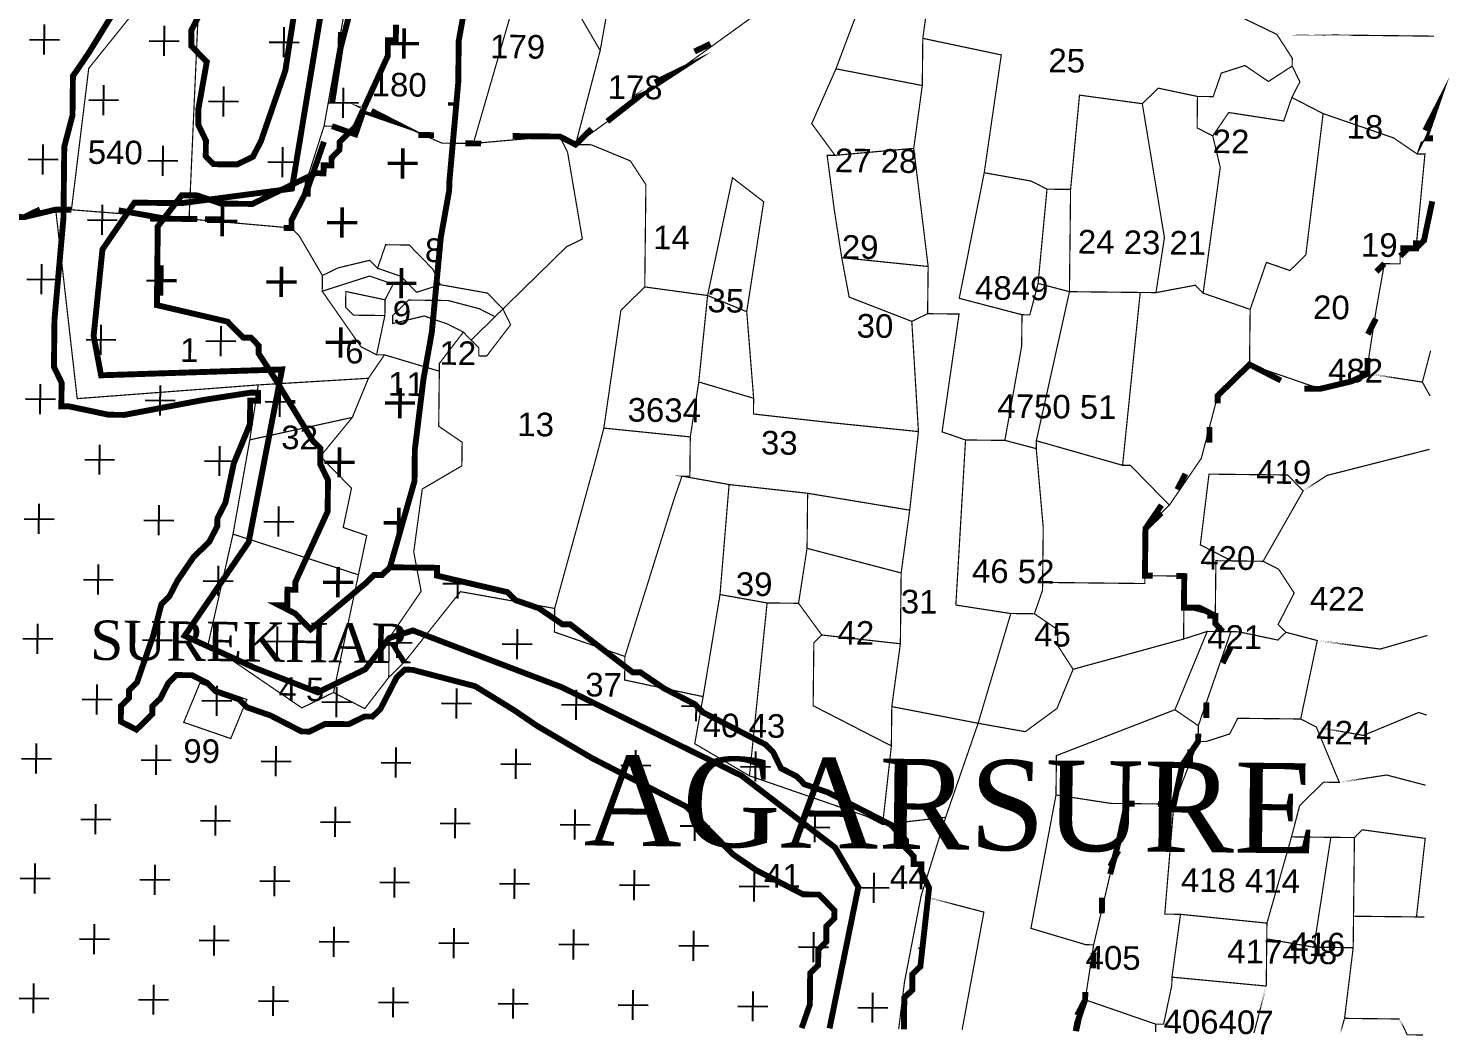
# Model space of a CAD drawing. Header units: metres. Extents: x 267733 to 276043, y 2074500 to 2088484.
# Drawn here: x 275263 to 275986, y 2074500 to 2075012 of the extents above; entities that cross this region are included whole.
import ezdxf

# ---------------------------------------------------------------- set-up
doc = ezdxf.new("R2010")
doc.units = ezdxf.units.M
for name, color, linetype in [('500M CRZ LINE', 11, 'Continuous'), ('CRZ LINE FOR RIVER OR CREEK', 84, 'Continuous'), ('HAZARDS LINE', 1, 'Continuous'), ('HIGH TIDE LINE', 6, 'Continuous'), ('INTERTIDAL ZONE', 5, 'Continuous'), ('MANGROOVES', 112, 'Continuous'), ('NDZ-200M FROM CRZ', 30, 'Continuous'), ('NDZ-500M FROM CRZ', 2, 'Continuous'), ('SURVEY NO.', 7, 'Continuous'), ('SURVEY PLOT BOUNDARY', 35, 'Continuous'), ('VILLAGE BOUNDARY', 212, 'Continuous'), ('VILLAGE NAME', 3, 'Continuous')]:
    doc.layers.add(name, color=color, linetype=linetype)
doc.styles.add('PDF Arial', font='arial.ttf')
pattern_1 = [(359.36373, (256563.63, 2073903.15), (30.81978, 30.142764), [15.24158, -45.72473]), (89.36373, (256571.165, 2073895.444), (-30.142764, 30.81978), [15.24158, -45.72473])]

# ---------------------------------------------------------------- blocks, each defined once
blk = doc.blocks.new('TYJ')
at = {"layer": 'INTERTIDAL ZONE'}
h = blk.add_hatch(dxfattribs=at)
h.set_pattern_fill('CROSS', color=256, scale=4.800496, angle=-0.63627)
h.set_pattern_definition(pattern_1)
h.paths.add_polyline_path([(275632.9, 2074583.73), (275620.99, 2074591.86), (275605.17, 2074608.04), (275597.26, 2074616.13), (275581.35, 2074624.31), (275549.53, 2074640.67), (275521.71, 2074656.98), (275509.8, 2074665.11), (275489.93, 2074677.34), (275473.97, 2074681.51), (275458.02, 2074685.69), (275454.02, 2074685.74), (275449.98, 2074681.78), (275445.89, 2074673.82), (275441.8, 2074665.87), (275437.75, 2074661.91), (275514.57, 2074608.12), (275546.46, 2074572.93), (275553.91, 2074552.36), (275553.68, 2074530.85), (275545.7, 2074504.67), (275656.01, 2074503.45), (275660.15, 2074515.41), (275660.32, 2074531.41), (275664.37, 2074535.36), (275664.46, 2074543.37), (275668.5, 2074547.32), (275668.59, 2074555.32), (275672.63, 2074559.28), (275672.68, 2074563.28), (275664.77, 2074571.37), (275656.77, 2074571.46)])
at = {"layer": 'MANGROOVES'}
h = blk.add_hatch(dxfattribs=at)
h.set_pattern_fill('CROSS', color=256, scale=4.800496, angle=-0.63627)
h.set_pattern_definition(pattern_1)
h.paths.add_polyline_path([(275414.51, 2075090.28), (275414.55, 2075094.28), (275410.6, 2075098.32), (275406.6, 2075098.37), (275402.64, 2075102.41), (275394.64, 2075102.5), (275390.69, 2075106.55), (275390.82, 2075118.55), (275395.13, 2075146.51), (275395.18, 2075150.51), (275399.26, 2075158.46), (275399.35, 2075166.46), (275395.4, 2075170.51), (275391.49, 2075178.55), (275387.58, 2075186.6), (275387.75, 2075202.6), (275383.98, 2075222.65), (275384.11, 2075234.65), (275388.24, 2075246.61), (275392.33, 2075254.56), (275396.37, 2075258.52), (275400.42, 2075262.48), (275400.51, 2075270.48), (275404.55, 2075274.43), (275408.64, 2075282.39), (275408.69, 2075286.39), (275309.67, 2075375.51), (275309.49, 2075359.51), (275305.4, 2075351.55), (275305.36, 2075347.55), (275309.27, 2075339.51), (275305.18, 2075331.55), (275297.18, 2075331.64), (275297.13, 2075327.64), (275289.13, 2075327.73), (275289.04, 2075319.73), (275284.96, 2075311.77), (275284.87, 2075303.77), (275280.82, 2075299.81), (275280.78, 2075295.81), (275276.78, 2075295.86), (275268.73, 2075291.95), (275264.69, 2075287.99), (275256.65, 2075284.08), (275252.6, 2075280.12), (275248.56, 2075276.17), (275232.56, 2075276.34), (275228.6, 2075280.39), (275208.6, 2075280.61), (275127.45, 2075177.49), (275127.36, 2075169.48), (275123.23, 2075157.53), (275127.18, 2075153.48), (275126.87, 2075125.48), (275130.78, 2075117.43), (275130.61, 2075101.43), (275126.56, 2075097.48), (275126.47, 2075089.47), (275118.3, 2075073.56), (275097.85, 2075033.78), (275093.63, 2075013.82), (275068.65, 2074926.08), (275051.85, 2074854.24), (275026.83, 2074762.5), (275022.66, 2074746.54), (275018.52, 2074734.58), (275010.12, 2074698.67), (275009.9, 2074678.67), (275001.55, 2074646.75), (274997.28, 2074622.79), (274997.24, 2074618.79), (274993.06, 2074602.83), (274976.44, 2074547.01), (274964.26, 2074531.14), (274964.17, 2074523.14), (274961.64, 2074511.16), (275545.7, 2074504.67), (275553.68, 2074530.85), (275553.91, 2074552.36), (275546.46, 2074572.93), (275514.57, 2074608.12), (275437.75, 2074661.91), (275433.75, 2074661.96), (275425.71, 2074658.04), (275413.71, 2074658.18), (275405.67, 2074654.27), (275401.67, 2074654.31), (275393.71, 2074658.4), (275385.76, 2074662.49), (275373.8, 2074666.62), (275369.84, 2074670.67), (275357.89, 2074674.8), (275353.93, 2074678.85), (275345.98, 2074682.94), (275337.98, 2074683.02), (275333.93, 2074679.07), (275329.85, 2074671.11), (275325.8, 2074667.16), (275325.76, 2074663.16), (275321.71, 2074659.2), (275317.67, 2074655.24), (275309.71, 2074659.33), (275309.8, 2074667.33), (275313.85, 2074671.29), (275313.89, 2074675.29), (275317.94, 2074679.25), (275326.2, 2074703.16), (275330.38, 2074719.12), (275334.42, 2074723.07), (275338.51, 2074731.03), (275346.65, 2074742.94), (275354.73, 2074750.86), (275358.82, 2074758.81), (275358.87, 2074762.81), (275362.96, 2074770.77), (275367.18, 2074790.73), (275375.4, 2074810.64), (275375.53, 2074822.64), (275379.53, 2074822.6), (275379.58, 2074826.6), (275375.58, 2074826.64), (275351.53, 2074822.91), (275311.45, 2074815.35), (275303.45, 2074815.44), (275283.49, 2074819.66), (275279.49, 2074819.71), (275279.62, 2074831.71), (275275.71, 2074839.76), (275275.98, 2074863.76), (275280.56, 2074915.72), (275280.96, 2074951.72), (275285.14, 2074967.68), (275285.36, 2074987.68), (275293.49, 2074999.6), (275305.71, 2075019.47), (275321.89, 2075035.29), (275329.93, 2075039.2), (275329.98, 2075043.2), (275337.98, 2075043.11), (275345.93, 2075039.03), (275349.89, 2075034.98), (275349.71, 2075018.98), (275345.62, 2075011.02), (275345.53, 2075003.02), (275349.49, 2074998.98), (275353.44, 2074994.93), (275349.18, 2074970.97), (275349.09, 2074962.97), (275353, 2074954.93), (275352.91, 2074946.92), (275356.87, 2074942.88), (275368.87, 2074942.75), (275376.91, 2074946.66), (275381, 2074954.61), (275385.13, 2074966.57), (275393.4, 2074990.49), (275397.71, 2075018.45), (275405.98, 2075042.36), (275410.2, 2075062.32)])
h.paths.add_polyline_path([(275157.85, 2074673.02), (275157.81, 2074669.02), (275157.76, 2074665.02), (275157.72, 2074661.02), (275157.63, 2074653.02), (275161.54, 2074644.97), (275169.45, 2074636.88), (275173.36, 2074628.84), (275181.23, 2074616.75), (275185.14, 2074608.7), (275189.01, 2074596.66), (275188.96, 2074592.66), (275184.92, 2074588.7), (275180.92, 2074588.75), (275172.92, 2074588.83), (275164.96, 2074592.92), (275156.96, 2074593.01), (275152.96, 2074593.06), (275152.92, 2074589.06), (275152.87, 2074585.06), (275152.79, 2074577.05), (275156.74, 2074573.01), (275156.65, 2074565.01), (275152.61, 2074561.05), (275152.56, 2074557.05), (275144.52, 2074553.14), (275140.47, 2074549.18), (275140.52, 2074553.18), (275136.52, 2074553.23), (275132.56, 2074557.27), (275128.65, 2074565.32), (275128.7, 2074569.32), (275124.79, 2074577.37), (275124.96, 2074593.37), (275125.01, 2074597.37), (275129.1, 2074605.32), (275133.14, 2074609.28), (275133.19, 2074613.28), (275141.32, 2074625.19), (275145.45, 2074637.15), (275149.67, 2074657.11), (275149.76, 2074665.11), (275149.81, 2074669.11), (275153.85, 2074673.07)], flags=16)
at = {"layer": 'NDZ-200M FROM CRZ'}
h = blk.add_hatch(dxfattribs=at)
h.set_pattern_fill('CROSS', color=256, scale=4.800496, angle=-0.63627)
h.set_pattern_definition(pattern_1)
h.paths.add_polyline_path([(275435.84, 2075210.07), (275436.02, 2075226.07), (275440.06, 2075230.03), (275440.11, 2075234.03), (275444.15, 2075237.98), (275448.24, 2075245.94), (275480.28, 2075249.59), (275484.28, 2075249.54), (275488.28, 2075249.5), (275496.33, 2075253.41), (275500.33, 2075253.36), (275500.37, 2075257.36), (275504.37, 2075257.32), (275508.42, 2075261.28), (275528.81, 2075297.06), (275541.08, 2075320.93), (275561.57, 2075364.71), (275573.84, 2075388.58), (275579.22, 2075407.13), (275594.37, 2075436.37), (275598.41, 2075440.32), (275602.59, 2075456.28), (275619.12, 2075504.11), (275623.3, 2075520.07), (275627.39, 2075528.02), (275631.92, 2075575.98), (275636.1, 2075591.94), (275636.19, 2075599.94), (275636.28, 2075607.94), (275640.32, 2075611.9), (275644.76, 2075651.86), (275644.81, 2075655.86), (275648.85, 2075659.82), (275648.9, 2075663.82), (275648.94, 2075667.82), (275648.99, 2075671.82), (275649.03, 2075675.82), (275649.08, 2075679.82), (275649.12, 2075683.82), (275649.16, 2075687.82), (275649.56, 2075723.82), (275649.61, 2075727.82), (275649.65, 2075731.83), (275649.7, 2075735.83), (275649.74, 2075739.83), (275649.79, 2075743.83), (275649.83, 2075747.83), (275645.83, 2075747.87), (275645.88, 2075751.87), (275645.92, 2075755.87), (275645.96, 2075759.87), (275622.28, 2075788.14), (275618.32, 2075792.19), (275614.37, 2075796.23), (275602.45, 2075804.37), (275590.5, 2075808.5), (275590.54, 2075812.5), (275554.59, 2075816.9), (275550.59, 2075816.95), (275546.59, 2075816.99), (275538.55, 2075813.08), (275534.55, 2075813.12), (275530.5, 2075809.17), (275526.5, 2075809.21), (275522.46, 2075805.26), (275522.41, 2075801.26), (275518.41, 2075801.3), (275494.1, 2075773.56), (275490.06, 2075769.61), (275490.01, 2075765.61), (275486.01, 2075765.65), (275481.97, 2075761.69), (275477.93, 2075757.74), (275477.88, 2075753.74), (275473.88, 2075753.78), (275473.84, 2075749.78), (275469.84, 2075749.83), (275469.79, 2075745.83), (275465.79, 2075745.87), (275449.39, 2075710.04), (275449.35, 2075706.04), (275449.3, 2075702.04), (275445.26, 2075698.09), (275445.22, 2075694.09), (275445.17, 2075690.09), (275445.13, 2075686.08), (275445.08, 2075682.08), (275444.99, 2075674.08), (275432.59, 2075638.21), (275428.37, 2075618.25), (275420.24, 2075606.34), (275420.19, 2075602.34), (275411.8, 2075566.42), (275403.62, 2075550.51), (275399.57, 2075546.56), (275391.53, 2075542.64), (275387.53, 2075542.69), (275351.44, 2075535.09), (275347.4, 2075531.13), (275343.35, 2075527.18), (275339.31, 2075523.22), (275339.26, 2075519.22), (275327.13, 2075507.35), (275306.78, 2075475.57), (275302.73, 2075471.61), (275302.64, 2075463.61), (275298.64, 2075463.66), (275294.64, 2075463.7), (275294.51, 2075451.7), (275294.33, 2075435.7), (275290.24, 2075427.74), (275281.67, 2075375.82), (275273.09, 2075323.9), (275273, 2075315.9), (275268.87, 2075303.95), (275264.69, 2075287.99), (275268.73, 2075291.95), (275276.78, 2075295.86), (275280.78, 2075295.81), (275280.82, 2075299.81), (275284.87, 2075303.77), (275284.96, 2075311.77), (275289.04, 2075319.73), (275289.13, 2075327.73), (275297.13, 2075327.64), (275297.18, 2075331.64), (275305.18, 2075331.55), (275309.27, 2075339.51), (275305.36, 2075347.55), (275305.4, 2075351.55), (275309.49, 2075359.51), (275309.67, 2075375.51), (275301.76, 2075383.6), (275297.8, 2075387.65), (275297.98, 2075403.65), (275302.02, 2075407.6), (275302.07, 2075411.6), (275306.07, 2075411.56), (275322.15, 2075419.38), (275326.2, 2075423.34), (275334.24, 2075427.25), (275338.24, 2075427.21), (275342.29, 2075431.16), (275350.38, 2075439.08), (275350.55, 2075455.08), (275346.64, 2075463.12), (275346.73, 2075471.12), (275350.86, 2075483.08), (275354.91, 2075487.04), (275358.95, 2075490.99), (275362.95, 2075490.95), (275375, 2075494.82), (275399, 2075494.55), (275419.04, 2075498.33), (275427.08, 2075502.24), (275431.08, 2075502.19), (275435.17, 2075510.15), (275443.26, 2075518.06), (275443.31, 2075522.06), (275455.62, 2075549.93), (275468.06, 2075589.81), (275480.42, 2075621.68), (275496.99, 2075673.51), (275497.3, 2075701.51), (275501.3, 2075701.46), (275501.35, 2075705.47), (275505.44, 2075713.42), (275509.48, 2075717.38), (275517.57, 2075725.29), (275533.79, 2075745.11), (275537.83, 2075749.07), (275566.19, 2075780.76), (275574.28, 2075788.68), (275582.28, 2075788.59), (275586.23, 2075784.54), (275594.19, 2075780.45), (275598.14, 2075776.41), (275597.88, 2075752.41), (275601.48, 2075716.36), (275601.17, 2075688.35), (275596.94, 2075668.39), (275592.68, 2075644.44), (275592.5, 2075628.43), (275588.41, 2075620.48), (275584.14, 2075596.52), (275583.83, 2075568.52), (275575.39, 2075528.6), (275571.08, 2075500.64), (275550.64, 2075460.86), (275526.06, 2075409.12), (275509.62, 2075369.29), (275480.91, 2075305.59), (275472.82, 2075297.68), (275464.82, 2075297.77), (275460.86, 2075301.81), (275440.86, 2075302.04), (275428.82, 2075298.17), (275424.82, 2075298.21), (275416.77, 2075294.3), (275408.69, 2075286.39), (275408.64, 2075282.39), (275404.55, 2075274.43), (275400.51, 2075270.48), (275400.42, 2075262.48), (275396.37, 2075258.52), (275392.33, 2075254.56), (275388.24, 2075246.61), (275384.11, 2075234.65), (275383.98, 2075222.65), (275387.75, 2075202.6), (275387.58, 2075186.6), (275391.49, 2075178.55), (275395.4, 2075170.51), (275399.35, 2075166.46), (275399.26, 2075158.46), (275395.18, 2075150.51), (275395.13, 2075146.51), (275390.82, 2075118.55), (275390.69, 2075106.55), (275394.64, 2075102.5), (275402.64, 2075102.41), (275406.6, 2075098.37), (275410.6, 2075098.32), (275414.55, 2075094.28), (275414.51, 2075090.28), (275410.2, 2075062.32), (275405.98, 2075042.36), (275397.71, 2075018.45), (275393.4, 2074990.49), (275385.13, 2074966.57), (275381, 2074954.61), (275376.91, 2074946.66), (275368.87, 2074942.75), (275356.87, 2074942.88), (275352.91, 2074946.92), (275353, 2074954.93), (275349.09, 2074962.97), (275349.18, 2074970.97), (275353.44, 2074994.93), (275349.49, 2074998.98), (275345.53, 2075003.02), (275345.62, 2075011.02), (275349.71, 2075018.98), (275349.89, 2075034.98), (275345.93, 2075039.03), (275337.98, 2075043.11), (275329.98, 2075043.2), (275329.93, 2075039.2), (275321.89, 2075035.29), (275305.71, 2075019.47), (275293.49, 2074999.6), (275285.36, 2074987.68), (275285.14, 2074967.68), (275280.96, 2074951.72), (275280.56, 2074915.72), (275275.98, 2074863.76), (275275.71, 2074839.76), (275279.62, 2074831.71), (275279.49, 2074819.71), (275283.49, 2074819.66), (275303.45, 2074815.44), (275311.45, 2074815.35), (275351.53, 2074822.91), (275375.58, 2074826.64), (275379.58, 2074826.6), (275379.53, 2074822.6), (275375.53, 2074822.64), (275375.4, 2074810.64), (275367.18, 2074790.73), (275362.96, 2074770.77), (275358.87, 2074762.81), (275358.82, 2074758.81), (275354.73, 2074750.86), (275346.65, 2074742.94), (275338.51, 2074731.03), (275334.42, 2074723.07), (275330.38, 2074719.12), (275326.2, 2074703.16), (275317.94, 2074679.25), (275313.89, 2074675.29), (275313.85, 2074671.29), (275309.8, 2074667.33), (275309.71, 2074659.33), (275317.67, 2074655.24), (275321.71, 2074659.2), (275325.76, 2074663.16), (275325.8, 2074667.16), (275329.85, 2074671.11), (275333.93, 2074679.07), (275337.98, 2074683.02), (275345.98, 2074682.94), (275353.93, 2074678.85), (275357.89, 2074674.8), (275369.84, 2074670.67), (275373.8, 2074666.62), (275385.76, 2074662.49), (275393.71, 2074658.4), (275401.67, 2074654.31), (275405.67, 2074654.27), (275413.71, 2074658.18), (275425.71, 2074658.04), (275433.75, 2074661.96), (275437.75, 2074661.91), (275441.8, 2074665.87), (275445.89, 2074673.82), (275449.98, 2074681.78), (275454.02, 2074685.74), (275458.02, 2074685.69), (275473.97, 2074681.51), (275489.93, 2074677.34), (275509.8, 2074665.11), (275521.71, 2074656.98), (275549.53, 2074640.67), (275581.35, 2074624.31), (275597.26, 2074616.13), (275605.17, 2074608.04), (275620.99, 2074591.86), (275632.9, 2074583.73), (275656.77, 2074571.46), (275664.77, 2074571.37), (275672.68, 2074563.28), (275672.63, 2074559.28), (275668.59, 2074555.32), (275668.5, 2074547.32), (275664.46, 2074543.37), (275664.37, 2074535.36), (275660.32, 2074531.41), (275660.15, 2074515.41), (275656.01, 2074503.45), (275708.95, 2074500.2), (275708.15, 2074514.87), (275708.19, 2074518.87), (275712.23, 2074522.83), (275712.28, 2074526.83), (275712.32, 2074530.83), (275716.37, 2074534.79), (275720.81, 2074574.75), (275716.9, 2074582.79), (275716.94, 2074586.79), (275712.94, 2074586.84), (275712.99, 2074590.84), (275709.03, 2074594.88), (275709.08, 2074598.88), (275705.12, 2074602.93), (275701.17, 2074606.97), (275669.35, 2074623.33), (275657.39, 2074627.46), (275653.44, 2074631.51), (275645.48, 2074635.6), (275641.57, 2074643.64), (275637.61, 2074647.69), (275605.79, 2074664.05), (275601.84, 2074668.09), (275585.93, 2074676.27), (275574.02, 2074684.4), (275570.02, 2074684.45), (275538.28, 2074708.81), (275534.28, 2074708.85), (275522.37, 2074716.99), (275510.42, 2074721.12), (275506.46, 2074725.16), (275470.55, 2074733.57), (275470.6, 2074737.57), (275462.6, 2074737.65), (275458.6, 2074737.7), (275454.6, 2074737.74), (275450.6, 2074737.79), (275446.6, 2074737.83), (275442.55, 2074733.88), (275438.55, 2074733.92), (275434.51, 2074729.96), (275406.24, 2074706.27), (275398.33, 2074714.36), (275390.38, 2074718.45), (275394.38, 2074718.41), (275394.42, 2074722.41), (275394.47, 2074726.41), (275398.47, 2074726.36), (275398.51, 2074730.36), (275414.91, 2074766.19), (275414.95, 2074770.19), (275415.04, 2074778.19), (275415.09, 2074782.19), (275411.18, 2074790.24), (275411.26, 2074798.24), (275407.31, 2074802.28), (275387.67, 2074834.51), (275379.8, 2074846.6), (275379.84, 2074850.6), (275375.89, 2074854.65), (275371.89, 2074854.69), (275367.93, 2074858.74), (275363.98, 2074862.78), (275328.07, 2074871.18), (275328.29, 2074891.18), (275328.51, 2074911.19), (275340.69, 2074927.06), (275344.69, 2074927.01), (275348.69, 2074926.97), (275360.64, 2074922.83), (275372.64, 2074922.7), (275376.64, 2074922.66), (275408.82, 2074938.3), (275412.82, 2074938.26), (275412.86, 2074942.26), (275416.86, 2074942.21), (275416.91, 2074946.21), (275420.95, 2074950.17), (275421, 2074954.17), (275425.04, 2074958.13), (275429.09, 2074962.08), (275445.49, 2074997.91), (275445.53, 2075001.91), (275445.57, 2075005.91), (275449.57, 2075005.87), (275449.62, 2075009.87), (275449.66, 2075013.87), (275449.75, 2075021.87), (275449.8, 2075025.87), (275449.84, 2075029.87), (275462.28, 2075069.74), (275462.33, 2075073.74), (275462.37, 2075077.74), (275462.42, 2075081.74), (275462.46, 2075085.74), (275462.55, 2075093.74), (275462.6, 2075097.74), (275462.68, 2075105.75), (275460.71, 2075107.77), (275447.04, 2075137.93), (275447.13, 2075145.93), (275447.17, 2075149.93), (275447.22, 2075153.93), (275447.26, 2075157.93), (275447.31, 2075161.93), (275447.35, 2075165.93), (275447.4, 2075169.93)])
at = {"layer": 'NDZ-500M FROM CRZ', "lineweight": 50}
h = blk.add_hatch(dxfattribs=at)
h.set_pattern_fill('CROSS', color=256, scale=4.800496, angle=-0.63627)
h.set_pattern_definition(pattern_1)
h.paths.add_polyline_path([(275522.86, 2075121.08), (275526.95, 2075129.04), (275531.13, 2075145), (275547.66, 2075192.82), (275547.7, 2075196.82), (275555.93, 2075216.74), (275560.06, 2075228.69), (275560.1, 2075232.7), (275568.5, 2075268.61), (275572.72, 2075288.57), (275581.26, 2075336.49), (275585.57, 2075364.45), (275585.7, 2075376.45), (275585.72, 2075378.45), (275594.37, 2075436.37), (275579.22, 2075407.13), (275573.84, 2075388.58), (275561.57, 2075364.71), (275541.08, 2075320.93), (275528.81, 2075297.06), (275508.42, 2075261.28), (275504.37, 2075257.32), (275500.37, 2075257.36), (275500.33, 2075253.36), (275496.33, 2075253.41), (275488.28, 2075249.5), (275484.28, 2075249.54), (275480.28, 2075249.59), (275448.24, 2075245.94), (275444.15, 2075237.98), (275440.11, 2075234.03), (275440.06, 2075230.03), (275436.02, 2075226.07), (275435.84, 2075210.07), (275447.4, 2075169.93), (275447.35, 2075165.93), (275447.31, 2075161.93), (275447.26, 2075157.93), (275447.22, 2075153.93), (275447.17, 2075149.93), (275447.13, 2075145.93), (275447.04, 2075137.93), (275460.71, 2075107.77), (275462.68, 2075105.75), (275462.6, 2075097.74), (275462.55, 2075093.74), (275462.46, 2075085.74), (275462.42, 2075081.74), (275462.37, 2075077.74), (275462.33, 2075073.74), (275462.28, 2075069.74), (275449.84, 2075029.87), (275449.8, 2075025.87), (275449.75, 2075021.87), (275449.66, 2075013.87), (275449.62, 2075009.87), (275449.57, 2075005.87), (275445.57, 2075005.91), (275445.53, 2075001.91), (275445.49, 2074997.91), (275429.09, 2074962.08), (275425.04, 2074958.13), (275421, 2074954.17), (275420.95, 2074950.17), (275416.91, 2074946.21), (275416.86, 2074942.21), (275412.86, 2074942.26), (275412.82, 2074938.26), (275408.82, 2074938.3), (275376.64, 2074922.66), (275372.64, 2074922.7), (275360.64, 2074922.83), (275348.69, 2074926.97), (275344.69, 2074927.01), (275340.69, 2074927.06), (275328.51, 2074911.19), (275328.29, 2074891.18), (275328.07, 2074871.18), (275363.98, 2074862.78), (275367.93, 2074858.74), (275371.89, 2074854.69), (275375.89, 2074854.65), (275379.84, 2074850.6), (275379.8, 2074846.6), (275387.67, 2074834.51), (275407.31, 2074802.28), (275411.26, 2074798.24), (275411.18, 2074790.24), (275415.09, 2074782.19), (275415.04, 2074778.19), (275414.95, 2074770.19), (275414.91, 2074766.19), (275398.51, 2074730.36), (275398.47, 2074726.36), (275394.47, 2074726.41), (275394.42, 2074722.41), (275394.38, 2074718.41), (275390.38, 2074718.45), (275398.33, 2074714.36), (275406.24, 2074706.27), (275434.51, 2074729.96), (275438.55, 2074733.92), (275442.55, 2074733.88), (275446.6, 2074737.83), (275459.09, 2074781.7), (275459.22, 2074793.71), (275459.26, 2074797.71), (275463.66, 2074833.67), (275467.93, 2074857.63), (275472.46, 2074905.59), (275476.73, 2074929.55), (275476.77, 2074933.55), (275481.34, 2074984.49), (275481.57, 2075005.51), (275490.11, 2075053.43), (275502.37, 2075077.3), (275502.42, 2075081.3)])
at = {"layer": '500M CRZ LINE', "lineweight": 0, "const_width": 3}
blk.add_lwpolyline([(275490.11, 2075053.43), (275481.57, 2075005.51), (275481.34, 2074984.49), (275476.77, 2074933.55), (275476.73, 2074929.55), (275472.46, 2074905.59), (275467.93, 2074857.63), (275463.66, 2074833.67), (275459.26, 2074797.71), (275459.22, 2074793.71), (275459.09, 2074781.7), (275446.6, 2074737.83)], dxfattribs=at)
at = {"layer": 'CRZ LINE FOR RIVER OR CREEK', "lineweight": 0, "const_width": 3}
blk.add_lwpolyline([(275449.66, 2075013.87), (275449.62, 2075009.87), (275449.57, 2075005.87), (275445.57, 2075005.91), (275445.53, 2075001.91), (275445.49, 2074997.91), (275429.09, 2074962.08), (275425.04, 2074958.13), (275421, 2074954.17), (275420.95, 2074950.17), (275416.91, 2074946.21), (275416.86, 2074942.21), (275412.86, 2074942.26), (275412.82, 2074938.26), (275408.82, 2074938.3), (275376.64, 2074922.66), (275372.64, 2074922.7), (275360.64, 2074922.83), (275348.69, 2074926.97), (275344.69, 2074927.01), (275340.69, 2074927.06), (275328.51, 2074911.19), (275328.29, 2074891.18), (275328.07, 2074871.18), (275363.98, 2074862.78), (275367.93, 2074858.74), (275371.89, 2074854.69), (275375.89, 2074854.65), (275379.84, 2074850.6), (275379.8, 2074846.6), (275387.67, 2074834.51), (275407.31, 2074802.28), (275411.26, 2074798.24), (275411.18, 2074790.24), (275415.09, 2074782.19), (275415.04, 2074778.19), (275414.95, 2074770.19), (275414.91, 2074766.19), (275398.51, 2074730.36), (275398.47, 2074726.36), (275394.47, 2074726.41), (275394.42, 2074722.41), (275394.38, 2074718.41), (275390.38, 2074718.45), (275398.33, 2074714.36), (275406.24, 2074706.27), (275434.51, 2074729.96), (275438.55, 2074733.92), (275442.55, 2074733.88), (275446.6, 2074737.83), (275450.6, 2074737.79), (275454.6, 2074737.74), (275458.6, 2074737.7), (275462.6, 2074737.65), (275470.6, 2074737.57), (275470.55, 2074733.57), (275506.46, 2074725.16), (275510.42, 2074721.12), (275522.37, 2074716.99), (275534.28, 2074708.85), (275538.28, 2074708.81), (275570.02, 2074684.45), (275574.02, 2074684.4), (275585.93, 2074676.27), (275601.84, 2074668.09), (275605.79, 2074664.05), (275637.61, 2074647.69), (275641.57, 2074643.64), (275645.48, 2074635.6), (275653.44, 2074631.51), (275657.39, 2074627.46), (275669.35, 2074623.33), (275701.17, 2074606.97), (275705.12, 2074602.93), (275709.08, 2074598.88), (275709.03, 2074594.88), (275712.99, 2074590.84), (275712.94, 2074586.84), (275716.94, 2074586.79), (275716.9, 2074582.79), (275720.81, 2074574.75), (275716.37, 2074534.79), (275712.32, 2074530.83), (275712.28, 2074526.83), (275712.23, 2074522.83), (275708.19, 2074518.87), (275708.15, 2074514.87), (275708.1, 2074510.87), (275708.01, 2074502.87)], dxfattribs=at)
at = {"layer": 'HAZARDS LINE', "lineweight": 18, "const_width": 3}
blk.add_lwpolyline([(275670.17, 2074503.29), (275684.81, 2074575.15), (275673.03, 2074595.28), (275625.44, 2074631.82), (275533.93, 2074676.85), (275458.24, 2074705.7), (275446.2, 2074701.83), (275434.02, 2074685.96), (275409.89, 2074674.22), (275378.02, 2074686.58), (275342.2, 2074702.98), (275374.73, 2074750.63), (275391.71, 2074838.47), (275299.67, 2074835.49), (275295.89, 2074855.54), (275300.38, 2074899.5), (275316.65, 2074923.32), (275340.64, 2074923.05), (275396.73, 2074930.43), (275431.04, 2075138.1), (275451.8, 2075205.89), (275488.68, 2075285.5), (275608.19, 2075600.25)], dxfattribs=at)
at = {"layer": 'HIGH TIDE LINE', "lineweight": 0, "const_width": 3}
for points in [[(275656.01, 2074503.45), (275660.15, 2074515.41), (275660.32, 2074531.41), (275664.37, 2074535.36), (275664.46, 2074543.37), (275668.5, 2074547.32), (275668.59, 2074555.32), (275672.63, 2074559.28), (275672.68, 2074563.28), (275664.77, 2074571.37), (275656.77, 2074571.46), (275632.9, 2074583.73), (275620.99, 2074591.86), (275605.17, 2074608.04), (275597.26, 2074616.13), (275581.35, 2074624.31), (275549.53, 2074640.67), (275521.71, 2074656.98), (275509.8, 2074665.11), (275489.93, 2074677.34), (275473.97, 2074681.51), (275458.02, 2074685.69), (275454.02, 2074685.74), (275449.98, 2074681.78), (275445.89, 2074673.82), (275441.8, 2074665.87), (275437.75, 2074661.91), (275433.75, 2074661.96), (275425.71, 2074658.04), (275413.71, 2074658.18), (275405.67, 2074654.27), (275401.67, 2074654.31), (275393.71, 2074658.4), (275385.76, 2074662.49), (275373.8, 2074666.62), (275369.84, 2074670.67), (275357.89, 2074674.8), (275353.93, 2074678.85), (275345.98, 2074682.94), (275337.98, 2074683.02), (275333.93, 2074679.07), (275329.85, 2074671.11), (275325.8, 2074667.16), (275325.76, 2074663.16), (275321.71, 2074659.2), (275317.67, 2074655.24), (275309.71, 2074659.33), (275309.8, 2074667.33), (275313.85, 2074671.29), (275313.89, 2074675.29), (275317.94, 2074679.25), (275326.2, 2074703.16), (275330.38, 2074719.12), (275334.42, 2074723.07), (275338.51, 2074731.03), (275346.65, 2074742.94), (275354.73, 2074750.86), (275358.82, 2074758.81), (275358.87, 2074762.81), (275362.96, 2074770.77), (275367.18, 2074790.73), (275375.4, 2074810.64), (275375.53, 2074822.64), (275379.53, 2074822.6), (275379.58, 2074826.6), (275375.58, 2074826.64), (275351.53, 2074822.91), (275311.45, 2074815.35), (275303.45, 2074815.44), (275283.49, 2074819.66), (275279.49, 2074819.71), (275279.62, 2074831.71), (275275.71, 2074839.76), (275275.98, 2074863.76), (275280.56, 2074915.72), (275280.96, 2074951.72), (275285.14, 2074967.68), (275285.36, 2074987.68), (275293.49, 2074999.6), (275305.71, 2075019.47)], [(275349.71, 2075018.98), (275345.62, 2075011.02), (275345.53, 2075003.02), (275349.49, 2074998.98), (275353.44, 2074994.93), (275349.18, 2074970.97), (275349.09, 2074962.97), (275353, 2074954.93), (275352.91, 2074946.92), (275356.87, 2074942.88), (275368.87, 2074942.75), (275376.91, 2074946.66), (275381, 2074954.61), (275385.13, 2074966.57), (275393.4, 2074990.49), (275397.71, 2075018.45)]]:
    blk.add_lwpolyline(points, dxfattribs=at)
at = {"layer": 'SURVEY PLOT BOUNDARY', "lineweight": 0, "const_width": 0.6}
for points in [[(275208.47, 2074908.52), (275276.6, 2074919.77), (275287.54, 2074823.62), (275379.62, 2074830.6), (275375.31, 2074802.64), (275366.78, 2074754.72), (275354.16, 2074698.85), (275401.8, 2074666.31), (275417.89, 2074674.14), (275433.8, 2074665.96), (275445.98, 2074681.83), (275454.06, 2074689.74), (275482.46, 2074725.43), (275530.37, 2074716.9), (275530.24, 2074704.9), (275566.1, 2074692.49), (275565.97, 2074680.49), (275605.88, 2074672.05), (275601.61, 2074648.09), (275629.44, 2074631.78), (275689.21, 2074611.11), (275697.17, 2074607.02), (275729.21, 2074610.66), (275716.77, 2074570.79), (275708.28, 2074526.87), (275705.35, 2074502.9), (275708.28, 2074526.87), (275716.77, 2074570.79), (275729.21, 2074610.66), (275745.74, 2074658.49), (275769.7, 2074654.22), (275785.83, 2074666.05), (275794.05, 2074685.96), (275850.23, 2074701.34), (275862.27, 2074705.21), (275845.83, 2074665.38), (275785.56, 2074642.05), (275785.34, 2074622.04), (275772.59, 2074554.17), (275800.5, 2074545.86), (275804.5, 2074545.81), (275800.19, 2074517.85), (275796.81, 2074501.89), (275800.19, 2074517.85), (275836.05, 2074505.45), (275836.01, 2074501.45), (275836.05, 2074505.45), (275840.05, 2074505.41), (275844.27, 2074525.36), (275844.32, 2074529.36), (275892.27, 2074524.83), (275892.54, 2074548.83), (275916.49, 2074544.57), (275936.49, 2074544.35), (275936.67, 2074560.35), (275972.67, 2074559.95), (275968.67, 2074559.99), (275973.11, 2074599.95), (275941.16, 2074604.31), (275937.11, 2074600.35), (275905.12, 2074600.71), (275909.29, 2074616.67), (275921.43, 2074628.53), (275929.43, 2074628.44), (275917.74, 2074656.58), (275909.78, 2074660.67), (275918.23, 2074700.59), (275902.27, 2074704.77), (275898.32, 2074708.81), (275906.49, 2074724.72), (275898.63, 2074736.81), (275890.67, 2074740.9), (275911.07, 2074776.69), (275903.16, 2074784.78), (275863.16, 2074785.22), (275858.76, 2074749.26), (275874.67, 2074741.08), (275866.67, 2074741.17), (275866.36, 2074713.17), (275850.41, 2074717.34), (275850.58, 2074733.35), (275830.58, 2074733.57), (275830.85, 2074757.57), (275842.98, 2074769.44), (275859.25, 2074793.26), (275867.61, 2074825.18), (275879.74, 2074837.05), (275883.78, 2074841), (275907.69, 2074832.74), (275919.65, 2074828.6), (275943.74, 2074836.34), (275943.78, 2074840.34), (275948.09, 2074868.3), (275952.36, 2074892.26), (275960.36, 2074892.17), (275960.4, 2074896.17), (275964.45, 2074900.12), (275968.45, 2074900.08), (275972.98, 2074948.04), (275968.98, 2074948.08), (275957.07, 2074956.22), (275921.2, 2074968.62), (275905.29, 2074976.8), (275909.38, 2074984.76), (275905.47, 2074992.8), (275905.51, 2074996.8), (275897.65, 2075008.89), (275830.01, 2075041.65)], [(275567.57, 2075544.69), (275529.79, 2075385.07), (275516.73, 2075289.19), (275480.37, 2075257.59), (275472.02, 2075225.67), (275435.17, 2075150.06), (275425.89, 2075034.14), (275413.09, 2074962.26), (275396.51, 2074910.43), (275344.56, 2074915.01), (275344.6, 2074919.01), (275349.93, 2075038.98), (275338.02, 2075047.11), (275293.4, 2074991.6), (275284.6, 2074919.68), (275280.6, 2074919.72), (275276.6, 2074919.77), (275208.47, 2074908.52)]]:
    blk.add_lwpolyline(points, dxfattribs=at)
for points in [[(275536.28, 2075248.96), (275543.61, 2075188.87), (275595.57, 2075184.29), (275593.88, 2075032.27), (275593.84, 2075028.27), (275557.79, 2075024.67), (275553.53, 2075000.71), (275541.75, 2075020.85), (275534.24, 2075064.94), (275514.55, 2075093.17), (275506.82, 2075117.26), (275494.95, 2075129.39), (275495.04, 2075137.39), (275499.26, 2075157.35), (275484.02, 2075225.54), (275484.15, 2075237.54), (275496.28, 2075249.41), (275524.19, 2075241.1), (275532.28, 2075249.01)], [(275553.53, 2075000.71), (275540.99, 2074952.84), (275533.04, 2074956.93), (275529.04, 2074956.97), (275489, 2074953.42), (275509.79, 2075025.2), (275497.84, 2075029.34), (275498.33, 2075073.34), (275486.33, 2075073.47), (275494.95, 2075129.39), (275506.82, 2075117.26), (275514.55, 2075093.17), (275534.24, 2075064.94), (275541.75, 2075020.85)], [(275706.41, 2075079.03), (275673.43, 2074991.38), (275661.12, 2074963.51), (275672.94, 2074947.37), (275668.94, 2074947.42), (275672.63, 2074919.37), (275676.37, 2074895.32), (275680.14, 2074875.27), (275712.01, 2074862.92), (275715.39, 2074806.87), (275671.43, 2074811.35), (275631.48, 2074815.8), (275631.57, 2074823.8), (275628.06, 2074867.85), (275636.68, 2074923.77), (275620.81, 2074935.95), (275608.15, 2074876.07), (275576.19, 2074880.43), (275576.77, 2074932.44), (275568.9, 2074944.53), (275548.99, 2074952.75), (275540.99, 2074952.84), (275633.75, 2075019.82), (275702.41, 2075079.08)], [(275762.32, 2075070.41), (275749.87, 2075030.54), (275721.96, 2075038.85), (275717.61, 2075006.89), (275717.34, 2074982.89), (275673.43, 2074991.38), (275706.41, 2075079.03)], [(275489, 2074953.42), (275485, 2074953.46), (275473, 2074953.59), (275445.13, 2074965.91), (275433.17, 2074970.04), (275429.04, 2074958.08), (275417.09, 2074962.22), (275413.09, 2074962.26), (275425.89, 2075034.14), (275442.02, 2075045.96), (275450.11, 2075053.87), (275470.06, 2075049.65), (275486.33, 2075073.47), (275498.33, 2075073.34), (275497.84, 2075029.34), (275509.79, 2075025.2)], [(275802.14, 2075053.96), (275830.01, 2075041.65), (275897.65, 2075008.89), (275905.51, 2074996.8), (275905.47, 2074992.8), (275893.38, 2074984.93), (275881.47, 2074993.07), (275869.43, 2074989.2), (275865.29, 2074977.24), (275857.29, 2074977.33), (275837.34, 2074981.55), (275829.25, 2074973.64), (275797.3, 2074978), (275792.76, 2074930.04), (275780.76, 2074930.17), (275772.81, 2074934.26), (275748.85, 2074938.53), (275757.52, 2074998.45), (275717.61, 2075006.89), (275721.96, 2075038.85), (275749.87, 2075030.54), (275762.32, 2075070.41), (275766.32, 2075070.37)], [(275344.56, 2074915.01), (275284.6, 2074919.68), (275293.4, 2074991.6), (275338.02, 2075047.11), (275349.93, 2075038.98), (275344.6, 2074919.01)], [(275633.75, 2075019.82), (275540.99, 2074952.84), (275553.53, 2075000.71), (275557.79, 2075024.67), (275593.84, 2075028.27), (275593.88, 2075032.27), (275625.83, 2075027.91)], [(275748.85, 2074938.53), (275736.14, 2074874.65), (275768.05, 2074866.3), (275767.88, 2074850.29), (275759.34, 2074802.38), (275739.34, 2074802.6), (275727.39, 2074806.73), (275736.05, 2074866.65), (275724.05, 2074866.78), (275720.05, 2074866.83), (275720.32, 2074890.83), (275712.99, 2074950.93), (275717.34, 2074982.89), (275717.61, 2075006.89), (275757.52, 2074998.45)], [(275897.65, 2075008.89), (275977.65, 2075008)], [(275717.34, 2074982.89), (275712.99, 2074950.93), (275672.94, 2074947.37), (275661.12, 2074963.51), (275673.43, 2074991.38)], [(275905.29, 2074976.8), (275901.16, 2074964.84), (275873.2, 2074969.15), (275865.07, 2074957.24), (275857.12, 2074961.33), (275857.29, 2074977.33), (275865.29, 2074977.24), (275869.43, 2074989.2), (275881.47, 2074993.07), (275893.38, 2074984.93), (275905.47, 2074992.8), (275909.38, 2074984.76)], [(275857.29, 2074977.33), (275857.12, 2074961.33), (275865.07, 2074957.24), (275868.89, 2074941.19), (275860.18, 2074877.28), (275856.23, 2074881.32), (275836.18, 2074877.54), (275840.49, 2074905.5), (275829.25, 2074973.64), (275837.34, 2074981.55)], [(275829.25, 2074973.64), (275840.49, 2074905.5), (275836.18, 2074877.54), (275828.18, 2074877.63), (275792.19, 2074878.03), (275792.76, 2074930.04), (275797.3, 2074978)], [(275921.2, 2074968.62), (275912.4, 2074896.7), (275904.31, 2074888.79), (275892.36, 2074892.92), (275884.09, 2074869.01), (275860.18, 2074877.28), (275868.89, 2074941.19), (275865.07, 2074957.24), (275873.2, 2074969.15), (275901.16, 2074964.84), (275905.29, 2074976.8)], [(275489, 2074953.42), (275529.04, 2074956.97), (275533.04, 2074956.93), (275536.95, 2074948.88), (275544.46, 2074904.79), (275536.42, 2074900.88), (275504.06, 2074869.23), (275496.15, 2074877.32), (275472.2, 2074881.58), (275468.28, 2074889.63), (275456.42, 2074901.76), (275444.42, 2074901.9), (275440.29, 2074889.94), (275436.33, 2074893.99), (275420.29, 2074890.16), (275412.24, 2074886.25), (275400.46, 2074906.39), (275396.51, 2074910.43), (275413.09, 2074962.26), (275417.09, 2074962.22), (275429.04, 2074958.08), (275433.17, 2074970.04), (275445.13, 2074965.91), (275473, 2074953.59), (275485, 2074953.46)], [(275968.98, 2074948.08), (275972.98, 2074948.04), (275968.45, 2074900.08), (275964.45, 2074900.12), (275960.4, 2074896.17), (275960.36, 2074892.17), (275952.36, 2074892.26), (275948.09, 2074868.3), (275943.78, 2074840.34), (275943.74, 2074836.34), (275919.65, 2074828.6), (275907.69, 2074832.74), (275883.78, 2074841), (275884.09, 2074869.01), (275892.36, 2074892.92), (275904.31, 2074888.79), (275912.4, 2074896.7), (275921.2, 2074968.62), (275957.07, 2074956.22)], [(275977.07, 2074956), (275973.07, 2074956.04), (275977.17, 2074965.6), (275973.07, 2074956.04), (275968.98, 2074948.08), (275973.07, 2074956.04)], [(275564.06, 2074868.56), (275555.39, 2074808.64), (275551.22, 2074792.68), (275530.37, 2074716.9), (275482.46, 2074725.43), (275454.06, 2074689.74), (275445.98, 2074681.83), (275446.2, 2074701.83), (275462.46, 2074725.65), (275458.69, 2074745.7), (275463.04, 2074777.66), (275483.17, 2074789.44), (275483.31, 2074801.44), (275471.4, 2074809.58), (275471.71, 2074837.58), (275471.75, 2074841.58), (275483.93, 2074857.45), (275487.88, 2074853.4), (275491.84, 2074849.36), (275491.8, 2074845.36), (275495.8, 2074845.31), (275507.97, 2074861.18), (275504.06, 2074869.23), (275536.42, 2074900.88), (275544.46, 2074904.79), (275536.95, 2074948.88), (275533.04, 2074956.93), (275540.99, 2074952.84), (275548.99, 2074952.75), (275568.9, 2074944.53), (275576.77, 2074932.44), (275576.19, 2074880.43)], [(275720.32, 2074890.83), (275676.37, 2074895.32), (275672.63, 2074919.37), (275668.94, 2074947.42), (275672.94, 2074947.37), (275712.99, 2074950.93)], [(275780.76, 2074930.17), (275776.23, 2074882.21), (275772.05, 2074866.25), (275768.05, 2074866.3), (275736.14, 2074874.65), (275748.85, 2074938.53), (275772.81, 2074934.26)], [(275628.06, 2074867.85), (275608.15, 2074876.07), (275620.81, 2074935.95), (275636.68, 2074923.77)], [(275792.76, 2074930.04), (275792.19, 2074878.03), (275776.23, 2074882.21), (275780.76, 2074930.17)], [(275968.45, 2074900.08), (275972.49, 2074904.04), (275976.71, 2074923.99), (275972.49, 2074904.04)], [(275379.62, 2074830.6), (275287.54, 2074823.62), (275276.6, 2074919.77), (275280.6, 2074919.72), (275284.6, 2074919.68), (275344.56, 2074915.01), (275396.51, 2074910.43), (275400.46, 2074906.39), (275412.24, 2074886.25), (275412.15, 2074878.25), (275431.84, 2074850.02), (275439.8, 2074845.93), (275443.8, 2074845.89), (275435.66, 2074833.98)], [(275472.2, 2074881.58), (275460.15, 2074877.72), (275456.2, 2074881.76), (275452.24, 2074885.81), (275440.29, 2074889.94), (275444.42, 2074901.9), (275456.42, 2074901.76), (275468.28, 2074889.63)], [(275720.32, 2074890.83), (275720.05, 2074866.83), (275712.01, 2074862.92), (275680.14, 2074875.27), (275676.37, 2074895.32)], [(275440.29, 2074889.94), (275452.24, 2074885.81), (275456.2, 2074881.76), (275460.15, 2074877.72), (275472.2, 2074881.58), (275496.15, 2074877.32), (275504.06, 2074869.23), (275500.02, 2074865.27), (275492.06, 2074869.36), (275476.11, 2074873.54), (275456.11, 2074873.76), (275448.02, 2074865.85), (275447.97, 2074861.85), (275464.02, 2074865.67), (275475.97, 2074861.54), (275483.93, 2074857.45), (275471.75, 2074841.58), (275471.71, 2074837.58), (275443.8, 2074845.89), (275439.8, 2074845.93), (275444.02, 2074865.89), (275444.11, 2074873.89), (275448.2, 2074881.85), (275436.24, 2074885.98), (275412.15, 2074878.25), (275412.24, 2074886.25), (275420.29, 2074890.16), (275436.33, 2074893.99)], [(275444.11, 2074873.89), (275424.15, 2074878.12), (275424.06, 2074870.12), (275428.02, 2074866.07), (275444.02, 2074865.89), (275439.8, 2074845.93), (275431.84, 2074850.02), (275412.15, 2074878.25), (275436.24, 2074885.98), (275448.2, 2074881.85)], [(275608.15, 2074876.07), (275603.66, 2074832.11), (275599.35, 2074804.15), (275555.39, 2074808.64), (275564.06, 2074868.56), (275576.19, 2074880.43)], [(275792.19, 2074878.03), (275775.34, 2074802.2), (275775.3, 2074798.2), (275759.34, 2074802.38), (275767.88, 2074850.29), (275768.05, 2074866.3), (275772.05, 2074866.25), (275776.23, 2074882.21)], [(275860.18, 2074877.28), (275884.09, 2074869.01), (275883.78, 2074841), (275879.74, 2074837.05), (275867.61, 2074825.18), (275859.25, 2074793.26), (275842.98, 2074769.44), (275823.21, 2074789.66), (275819.21, 2074789.71), (275828.18, 2074877.63), (275836.18, 2074877.54), (275856.23, 2074881.32)], [(275444.11, 2074873.89), (275444.02, 2074865.89), (275428.02, 2074866.07), (275424.06, 2074870.12), (275424.15, 2074878.12)], [(275500.02, 2074865.27), (275487.88, 2074853.4), (275483.93, 2074857.45), (275475.97, 2074861.54), (275464.02, 2074865.67), (275447.97, 2074861.85), (275448.02, 2074865.85), (275456.11, 2074873.76), (275476.11, 2074873.54), (275492.06, 2074869.36)], [(275628.06, 2074867.85), (275631.57, 2074823.8), (275603.66, 2074832.11), (275608.15, 2074876.07)], [(275828.18, 2074877.63), (275819.21, 2074789.71), (275775.34, 2074802.2), (275792.19, 2074878.03)], [(275487.88, 2074853.4), (275500.02, 2074865.27), (275504.06, 2074869.23), (275507.97, 2074861.18), (275495.8, 2074845.31), (275491.8, 2074845.36), (275491.84, 2074849.36)], [(275739.34, 2074802.6), (275734.41, 2074718.63), (275762.36, 2074714.32), (275745.74, 2074658.49), (275701.83, 2074666.98), (275706.19, 2074698.94), (275706.59, 2074734.95), (275710.94, 2074766.9), (275715.39, 2074806.87), (275712.01, 2074862.92), (275720.05, 2074866.83), (275724.05, 2074866.78), (275736.05, 2074866.65), (275727.39, 2074806.73)], [(275445.98, 2074681.83), (275433.8, 2074665.96), (275417.89, 2074674.14), (275430.55, 2074734.01), (275434.78, 2074753.97), (275422.82, 2074758.1), (275427.04, 2074778.06), (275411.22, 2074794.24), (275427.44, 2074814.06), (275435.66, 2074833.98), (275443.8, 2074845.89), (275471.71, 2074837.58), (275471.4, 2074809.58), (275483.31, 2074801.44), (275483.17, 2074789.44), (275463.04, 2074777.66), (275458.69, 2074745.7), (275462.46, 2074725.65), (275446.2, 2074701.83)], [(275943.74, 2074836.34), (275971.69, 2074832.03), (275975.61, 2074824.98), (275971.69, 2074832.03), (275975.87, 2074847.98), (275971.69, 2074832.03)], [(275427.44, 2074814.06), (275375.31, 2074802.64), (275379.62, 2074830.6), (275435.66, 2074833.98)], [(275631.57, 2074823.8), (275631.48, 2074815.8), (275671.43, 2074811.35), (275715.39, 2074806.87), (275710.94, 2074766.9), (275659.03, 2074775.48), (275619.08, 2074779.93), (275595.13, 2074784.2), (275599.13, 2074784.15), (275599.17, 2074788.15), (275599.35, 2074804.15), (275603.66, 2074832.11)], [(275434.78, 2074753.97), (275430.55, 2074734.01), (275366.78, 2074754.72), (275375.31, 2074802.64), (275427.44, 2074814.06), (275411.22, 2074794.24), (275427.04, 2074778.06), (275422.82, 2074758.1)], [(275590.99, 2074772.24), (275566.1, 2074692.49), (275530.24, 2074704.9), (275530.37, 2074716.9), (275551.22, 2074792.68), (275555.39, 2074808.64), (275599.35, 2074804.15), (275599.17, 2074788.15), (275599.13, 2074784.15), (275595.13, 2074784.2)], [(275759.34, 2074802.38), (275775.3, 2074798.2), (275778.85, 2074758.15), (275778.54, 2074730.15), (275778.5, 2074726.14), (275774.36, 2074714.19), (275762.36, 2074714.32), (275734.41, 2074718.63), (275739.34, 2074802.6)], [(275819.21, 2074789.71), (275823.21, 2074789.66), (275842.98, 2074769.44), (275830.85, 2074757.57), (275830.58, 2074733.57), (275830.54, 2074729.57), (275778.54, 2074730.15), (275778.85, 2074758.15), (275775.3, 2074798.2), (275775.34, 2074802.2)], [(275911.07, 2074776.69), (275923.16, 2074784.55), (275975.31, 2074797.84), (275923.16, 2074784.55)], [(275614.46, 2074723.97), (275605.88, 2074672.05), (275565.97, 2074680.49), (275566.1, 2074692.49), (275590.99, 2074772.24), (275595.13, 2074784.2), (275619.08, 2074779.93)], [(275659.03, 2074775.48), (275658.72, 2074747.48), (275654.41, 2074719.52), (275638.41, 2074719.7), (275614.46, 2074723.97), (275619.08, 2074779.93)], [(275911.07, 2074776.69), (275890.67, 2074740.9), (275874.67, 2074741.08), (275858.76, 2074749.26), (275863.16, 2074785.22), (275903.16, 2074784.78)], [(275710.94, 2074766.9), (275706.59, 2074734.95), (275658.72, 2074747.48), (275659.03, 2074775.48)], [(275417.89, 2074674.14), (275401.8, 2074666.31), (275354.16, 2074698.85), (275366.78, 2074754.72), (275430.55, 2074734.01)], [(275706.59, 2074734.95), (275706.19, 2074698.94), (275666.23, 2074703.39), (275654.41, 2074719.52), (275658.72, 2074747.48)], [(275890.67, 2074740.9), (275898.63, 2074736.81), (275906.49, 2074724.72), (275898.32, 2074708.81), (275902.27, 2074704.77), (275898.23, 2074700.81), (275878.27, 2074705.03), (275874.27, 2074705.08), (275870.27, 2074705.12), (275866.32, 2074709.17), (275866.36, 2074713.17), (275866.67, 2074741.17), (275874.67, 2074741.08)], [(275850.41, 2074717.34), (275850.23, 2074701.34), (275794.05, 2074685.96), (275786.19, 2074698.05), (275786.28, 2074706.05), (275774.36, 2074714.19), (275778.5, 2074726.14), (275778.54, 2074730.15), (275830.54, 2074729.57), (275830.58, 2074733.57), (275850.58, 2074733.35)], [(275638.41, 2074719.7), (275629.44, 2074631.78), (275601.61, 2074648.09), (275605.88, 2074672.05), (275614.46, 2074723.97)], [(275701.61, 2074646.98), (275697.17, 2074607.02), (275689.21, 2074611.11), (275629.44, 2074631.78), (275638.41, 2074719.7), (275654.41, 2074719.52), (275666.23, 2074703.39), (275662.19, 2074699.43), (275661.83, 2074667.43)], [(275774.36, 2074714.19), (275786.28, 2074706.05), (275786.19, 2074698.05), (275794.05, 2074685.96), (275785.83, 2074666.05), (275769.7, 2074654.22), (275745.74, 2074658.49), (275762.36, 2074714.32)], [(275866.36, 2074713.17), (275866.32, 2074709.17), (275870.27, 2074705.12), (275862.27, 2074705.21), (275850.23, 2074701.34), (275850.41, 2074717.34)], [(275706.19, 2074698.94), (275701.83, 2074666.98), (275701.61, 2074646.98), (275661.83, 2074667.43), (275662.19, 2074699.43), (275666.23, 2074703.39)], [(275874.27, 2074705.08), (275861.87, 2074669.2), (275857.74, 2074657.25), (275845.83, 2074665.38), (275862.27, 2074705.21), (275870.27, 2074705.12)], [(275902.27, 2074704.77), (275918.23, 2074700.59), (275909.78, 2074660.67), (275877.78, 2074661.03), (275873.69, 2074653.07), (275861.65, 2074649.2), (275857.65, 2074649.25), (275857.74, 2074657.25), (275861.87, 2074669.2), (275874.27, 2074705.08), (275878.27, 2074705.03), (275898.23, 2074700.81)], [(275918.23, 2074700.59), (275950.18, 2074696.23), (275974.26, 2074703.17), (275950.18, 2074696.23)], [(275373.84, 2074670.62), (275365.62, 2074650.71), (275341.71, 2074658.98), (275349.93, 2074678.89)], [(275341.71, 2074658.98), (275365.62, 2074650.71), (275373.84, 2074670.62), (275349.93, 2074678.89)], [(275729.21, 2074610.66), (275697.17, 2074607.02), (275701.61, 2074646.98), (275701.83, 2074666.98), (275745.74, 2074658.49)], [(275857.74, 2074657.25), (275857.65, 2074649.25), (275845.3, 2074617.38), (275821.3, 2074617.64), (275813.3, 2074617.73), (275785.34, 2074622.04), (275785.56, 2074642.05), (275845.83, 2074665.38)], [(275917.74, 2074656.58), (275941.69, 2074652.31), (275969.82, 2074664), (275973.81, 2074662.63), (275969.82, 2074664), (275941.69, 2074652.31)], [(275909.78, 2074660.67), (275917.74, 2074656.58), (275929.43, 2074628.44), (275921.43, 2074628.53), (275909.29, 2074616.67), (275905.12, 2074600.71), (275892.63, 2074556.84), (275848.67, 2074561.32), (275840.67, 2074561.41), (275845.3, 2074617.38), (275857.65, 2074649.25), (275861.65, 2074649.2), (275873.69, 2074653.07), (275877.78, 2074661.03)], [(275929.43, 2074628.44), (275953.47, 2074632.18), (275973.41, 2074626.96), (275953.47, 2074632.18)], [(275821.3, 2074617.64), (275804.5, 2074545.81), (275800.5, 2074545.86), (275772.59, 2074554.17), (275785.34, 2074622.04), (275813.3, 2074617.73)], [(275848.67, 2074561.32), (275844.32, 2074529.36), (275844.27, 2074525.36), (275840.05, 2074505.41), (275836.05, 2074505.45), (275800.19, 2074517.85), (275804.5, 2074545.81), (275821.3, 2074617.64), (275845.3, 2074617.38), (275840.67, 2074561.41)], [(275925.12, 2074600.49), (275916.49, 2074544.57), (275892.54, 2074548.83), (275892.63, 2074556.84), (275905.12, 2074600.71)], [(275937.11, 2074600.35), (275936.67, 2074560.35), (275936.49, 2074544.35), (275916.49, 2074544.57), (275925.12, 2074600.49)], [(275968.67, 2074559.99), (275936.67, 2074560.35), (275937.11, 2074600.35), (275941.16, 2074604.31), (275973.11, 2074599.95)], [(275716.77, 2074570.79), (275748.68, 2074562.44), (275737.58, 2074502.54), (275748.68, 2074562.44)], [(275892.63, 2074556.84), (275892.54, 2074548.83), (275892.27, 2074524.83), (275844.32, 2074529.36), (275848.67, 2074561.32)], [(275929.82, 2074500.41), (275932.09, 2074508.39), (275960.09, 2074508.07), (275932.09, 2074508.39), (275936.49, 2074544.35), (275932.09, 2074508.39)], [(275892.27, 2074524.83), (275886.01, 2074500.9)], [(275960.09, 2074508.07), (275964, 2074500.03), (275972, 2074499.94), (275964, 2074500.03)]]:
    blk.add_lwpolyline(points, close=True, dxfattribs=at)
at = {"layer": 'VILLAGE BOUNDARY', "lineweight": 0, "const_width": 3}
for points in [[(275425.71, 2075018.13), (275421.53, 2075002.18), (275417.22, 2074974.22)], [(275421.53, 2075002.18), (275421.62, 2075010.18)], [(275601.52, 2075000.18), (275609.57, 2075004.09)], [(275581.35, 2074984.4), (275589.39, 2074988.31), (275577.3, 2074980.44), (275557.13, 2074964.66)], [(275973.11, 2074960.04), (275977.2, 2074968), (275973.07, 2074956.04), (275977.07, 2074956)], [(275437.17, 2074969.99), (275445.13, 2074965.91), (275433.17, 2074970.04), (275429.04, 2074958.08), (275417.09, 2074962.22)], [(275509.04, 2074957.19), (275525.04, 2074957.02), (275529.04, 2074956.97), (275533.04, 2074956.93), (275540.99, 2074952.84), (275549.08, 2074960.75)], [(275413, 2074954.26), (275404.73, 2074930.35), (275396.55, 2074914.43), (275396.51, 2074910.43), (275392.51, 2074910.48)], [(275461.04, 2074957.73), (275469.04, 2074957.64)], [(275492.99, 2074953.37), (275489, 2074953.42), (275485, 2074953.46)], [(275521.04, 2074957.06), (275513.04, 2074957.15)], [(275404.78, 2074934.35), (275404.69, 2074926.34)], [(275960.4, 2074896.17), (275964.45, 2074900.12), (275968.45, 2074900.08), (275972.49, 2074904.04), (275976.71, 2074923.99)], [(275268.6, 2074919.85), (275260.56, 2074915.94), (275244.56, 2074916.12), (275236.51, 2074912.21)], [(275260.56, 2074915.94), (275276.6, 2074919.77), (275280.6, 2074919.72), (275284.6, 2074919.68)], [(275348.56, 2074914.97), (275344.56, 2074915.01), (275332.56, 2074915.14), (275308.6, 2074919.41)], [(275324.56, 2074915.23), (275332.56, 2074915.14)], [(275352.56, 2074914.92), (275360.56, 2074914.83)], [(275968.49, 2074904.08), (275968.45, 2074900.08), (275964.45, 2074900.12), (275960.45, 2074900.17)], [(275952.36, 2074892.26), (275948.31, 2074888.3)], [(275943.96, 2074856.34), (275948.05, 2074864.3)], [(275943.82, 2074844.34), (275943.78, 2074840.34), (275943.74, 2074836.34), (275935.69, 2074832.43), (275919.65, 2074828.6), (275911.65, 2074828.69)], [(275867.56, 2074821.18), (275867.61, 2074825.18), (275875.69, 2074833.09), (275879.74, 2074837.05), (275883.78, 2074841), (275899.69, 2074832.83)], [(275939.74, 2074836.38), (275943.74, 2074836.34), (275943.78, 2074840.34)], [(275875.69, 2074833.09), (275867.61, 2074825.18)], [(275863.43, 2074809.22), (275863.34, 2074801.22)], [(275847.07, 2074777.4), (275851.16, 2074785.35)], [(275838.98, 2074769.48), (275830.85, 2074757.57), (275830.81, 2074753.57), (275830.58, 2074733.57), (275834.58, 2074733.52)], [(275830.85, 2074757.57), (275838.94, 2074765.48)], [(275870.27, 2074705.12), (275866.32, 2074709.17), (275866.36, 2074713.17), (275858.41, 2074717.26), (275850.41, 2074717.34), (275850.58, 2074733.35), (275846.58, 2074733.39)], [(275862.36, 2074713.21), (275866.36, 2074713.17), (275866.32, 2074709.17)], [(275874.18, 2074697.08), (275870.09, 2074689.12)], [(275861.78, 2074661.2), (275861.87, 2074669.2)], [(275857.7, 2074653.25), (275857.65, 2074649.25), (275849.52, 2074637.33), (275845.3, 2074617.38), (275837.3, 2074617.46)], [(275853.52, 2074637.29), (275853.61, 2074645.29)], [(275812.9, 2074581.73), (275817.07, 2074597.68), (275821.3, 2074617.64), (275825.3, 2074617.6)], [(275817.03, 2074593.68), (275812.94, 2074585.73)], [(275808.76, 2074569.77), (275808.67, 2074561.77)], [(275804.36, 2074533.81), (275804.45, 2074541.81)], [(275800.23, 2074521.85), (275800.19, 2074517.85), (275796.05, 2074505.9), (275795.34, 2074501.9)], [(275796.1, 2074509.9), (275800.19, 2074517.85)]]:
    blk.add_lwpolyline(points, dxfattribs=at)
at = {"layer": 'VILLAGE BOUNDARY', "color": 40, "lineweight": 50}
blk.add_point((275977.2, 2074968), dxfattribs=at)
at = {"layer": 'SURVEY NO.', "attachment_point": 7, "rotation": 359.36373, "style": 'PDF Arial'}
for s, insert, char_height in [('179', (275497.48, 2074996.65), 12.001), ('25', (275781.42, 2074989.49), 12.001), ('180', (275437.26, 2074977.31), 12.001), ('178', (275557.25, 2074975.98), 12.001), ('18', (275933.06, 2074955.8), 12.001), ('22', (275864.97, 2074948.55), 12.001), ('540', (275292.86, 2074942.9), 12.001), ('27 28', (275672.85, 2074938.68), 12.001), ('14', (275580.41, 2074899.7), 12.001), ('24 23 21', (275796.4, 2074897.3), 12.001), ('8', (275464.32, 2074892.99), 12), ('29', (275676.36, 2074894.63), 12.001), ('19', (275940.39, 2074895.7), 12.001), ('4849', (275744.13, 2074873.88), 12.001), ('9', (275447.97, 2074861.16), 12), ('35', (275608.05, 2074867.39), 12.001), ('20', (275916.04, 2074863.97), 12.001), ('30', (275683.91, 2074854.54), 12.001), ('1', (275339.75, 2074842.36), 12), ('6', (275423.75, 2074841.43), 12), ('12', (275471.74, 2074840.89), 12.001), ('482', (275923.68, 2074831.87), 12.001), ('11', (275445.57, 2074825.18), 12.001), ('3634', (275567.43, 2074811.82), 12.001), ('4750 51', (275755.47, 2074813.74), 12.001), ('13', (275511.34, 2074804.44), 12.001), ('32', (275391.26, 2074797.78), 12.001), ('33', (275635.25, 2074795.07), 12.001), ('419', (275887.11, 2074780.27), 12.001), ('420', (275858.62, 2074736.57), 12.001), ('46 52', (275742.54, 2074729.86), 12.001), ('39', (275622.45, 2074723.19), 12.001), ('31', (275706.36, 2074714.26), 12.001), ('422', (275914.4, 2074715.95), 12.001), ('42', (275674.18, 2074698.61), 12.001), ('45', (275774.18, 2074697.5), 12.001), ('421', (275862.18, 2074696.52), 12.001), ('4 5', (275389.84, 2074669.76), 12.001), ('37', (275545.88, 2074672.03), 12.001), ('40 43', (275605.65, 2074651.36), 12.001), ('424', (275917.64, 2074647.89), 12.001), ('99', (275341.48, 2074638.29), 12.001), ('41', (275636.81, 2074574.99), 12.001), ('44', (275700.8, 2074574.28), 12.001), ('418 414', (275848.8, 2074572.64), 12.001), ('417408', (275872.4, 2074536.37), 12.001), ('416', (275904.44, 2074540.01), 12.001), ('405', (275800.36, 2074533.17), 12.001), ('406407', (275840, 2074500.72), 12.001)]:
    blk.add_mtext(s, dxfattribs=dict(at, insert=insert, char_height=char_height))
at = {"layer": 'VILLAGE NAME', "attachment_point": 7, "rotation": 359.36373, "style": 'PDF Arial'}
for s, insert, char_height, width in [('{\\fTimes New Roman|b0|i0|c0|p18;SUREKHAR }', (275294.06, 2074690.52), 20.0467, 223.916), ('{\\fTimes New Roman|b0|i0|c0|p18;AGARSURE}', (275545.03, 2074595.71), 45.8211, 523.2307)]:
    blk.add_mtext(s, dxfattribs=dict(at, insert=insert, char_height=char_height, width=width))

msp = doc.modelspace()

# ---------------------------------------------------------------- block references
msp.add_blockref('TYJ', (0, 0))

doc.saveas('drawing.dxf')
